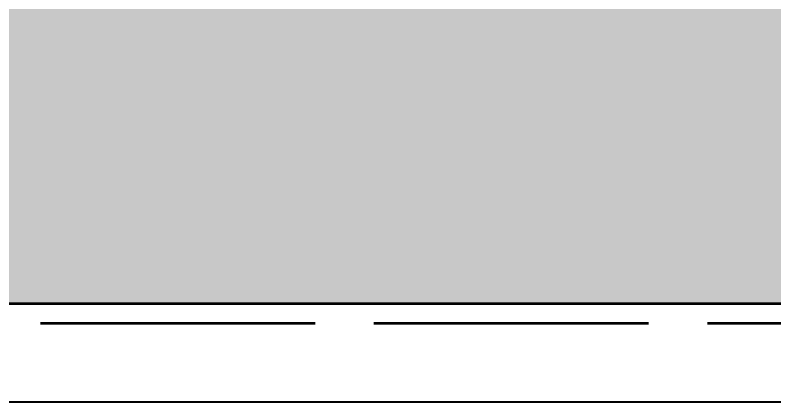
# Model space of a CAD drawing. Header units: millimetres. Extents: x -3624 to 35773, y -5396 to 4144.
# Drawn here: x 1119 to 2485, y -176 to 518 of the extents above; entities that cross this region are included whole.
import ezdxf

# ---------------------------------------------------------------- set-up
doc = ezdxf.new("R2010")
doc.units = ezdxf.units.MM
doc.linetypes.add('DASH_494_106', pattern=[599.722222, 493.888889, -105.833333])
for name, color, linetype in [('GEOFAB', 5, 'Continuous'), ('MODULE_ART', 7, 'Continuous'), ('TANK', 7, 'Continuous')]:
    doc.layers.add(name, color=color, linetype=linetype)

# ---------------------------------------------------------------- blocks, each defined once
blk = doc.blocks.new('atlancube_face')
at = {"true_color": 0x000000}
blk.add_solid([(-1.8, -1.8), (1151.8, -1.8), (-1.8, 781.8), (1151.8, 781.8)], dxfattribs=at)

msp = doc.modelspace()

# ---------------------------------------------------------------- linework, layer by layer
at = {"layer": 'GEOFAB', "color": 6, "lineweight": 40}
msp.add_line((-176.4, -176.4), (34676.4, -176.4), dxfattribs=at)
at = {"layer": 'GEOFAB', "color": 5, "linetype": 'DASH_494_106', "lineweight": 53}
msp.add_lwpolyline([(-35.3, -35.3), (34535.3, -35.3), (34535.3, 1595.3), (-35.3, 1595.3)], close=True, dxfattribs=at)
at = {"layer": 'TANK', "lineweight": 53}
msp.add_lwpolyline([(0, 0), (34500, 0), (34500, 1560), (0, 1560)], close=True, dxfattribs=at)

# ---------------------------------------------------------------- block references
at = {"layer": 'MODULE_ART'}
for p in [(0, 0), (1150, 0), (2300, 0)]:
    msp.add_blockref('atlancube_face', p, dxfattribs=at)

doc.saveas('drawing.dxf')
